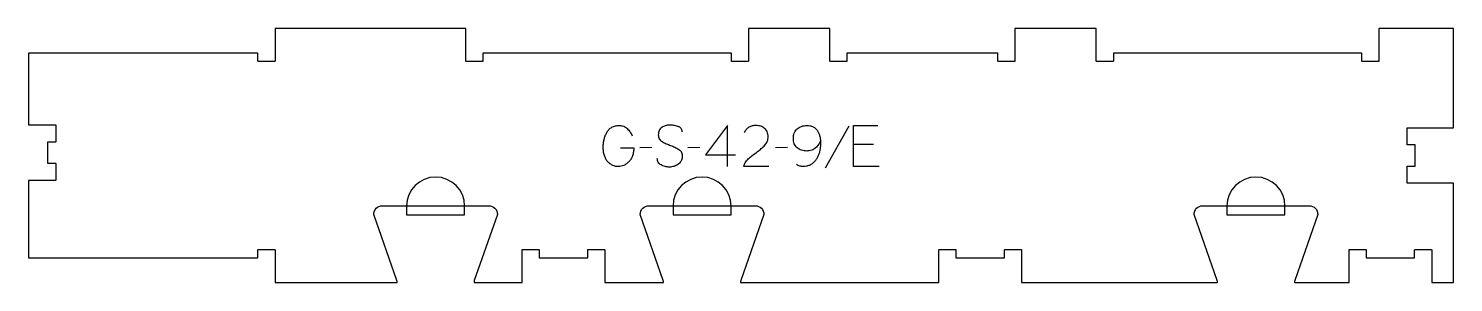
# Model space of a CAD drawing. Extents: x 0 to 1042, y 0 to 186.
import ezdxf

# ---------------------------------------------------------------- set-up
doc = ezdxf.new("R2010")
doc.units = 0
for name, color, linetype in [('1_ANYTOOL_1MMDEEP_LABELS_S', 2, 'CONTINUOUS'), ('4_ANYTOOL_CUTTHROUGH_OUTSI', 5, 'CONTINUOUS'), ('5_ANYTOOL_HALF_MILL_9MM_IN', 3, 'CONTINUOUS')]:
    doc.layers.add(name, color=color, linetype=linetype)

msp = doc.modelspace()

# ---------------------------------------------------------------- linework, layer by layer
at = {"layer": '1_ANYTOOL_1MMDEEP_LABELS_S'}
for p, q in [((599.913182, 114.180964), (582.727467, 83.409536)), ((455.870324, 98.538107), (447.08461, 98.452393)), ((490.927467, 98.538107), (482.141753, 98.452393)), ((555.127467, 98.538107), (546.341753, 98.452393)), ((617.998896, 100.723821), (603.341753, 100.723821)), ((495.213182, 93.309536), (516.98461, 93.309536))]:
    msp.add_line(p, q, dxfattribs=at)
for points in [[(432.98461, 98.452393), (442.756039, 98.409536, -0.031732), (442.487928, 95.402134, -0.048764), (441.743539, 92.484536, -0.050291), (440.633826, 90.174028, -0.060119), (439.048896, 88.166678, -0.036578), (437.316876, 86.680262, -0.050793), (435.357824, 85.52025, -0.051881), (433.404807, 84.852505, -0.053919), (431.356039, 84.609536, -0.055881), (429.320891, 84.81648, -0.055271), (427.381039, 85.466678, -0.05403), (425.455063, 86.625872, -0.038531), (423.770324, 88.123821, -0.067281), (422.222611, 90.234835, -0.049165), (421.198896, 92.655964, -0.047412), (420.525969, 95.859883, -0.028075), (420.341753, 99.138107, -0.03109), (420.50928, 101.829687, -0.031496), (421.011396, 104.479178, -0.031425), (421.862269, 107.107423, -0.02824), (423.020324, 109.616678, -0.064555), (424.549128, 111.768203, -0.078906), (426.614967, 113.393464, -0.076878), (429.238569, 114.368014, -0.050594), (432.041753, 114.652393, -0.039946), (433.701314, 114.519596, -0.052714), (435.304253, 114.084536, -0.053511), (436.68745, 113.369201, -0.05153), (437.891753, 112.380964, -0.040443), (439.931977, 109.957823, -0.04035), (441.556039, 107.238107)], [(478.113182, 110.066678, 0.071867), (477.920068, 111.403285, 0.100684), (477.293539, 112.584536, 0.047558), (476.818985, 113.060986, 0.038563), (476.268985, 113.449714, 0.037928), (475.571797, 113.797182, 0.026634), (474.83461, 114.052393, 0.028461), (471.811277, 114.738376, 0.041577), (468.727467, 114.99525, 0.036938), (467.225107, 114.88411, 0.041531), (465.75961, 114.539893, 0.041583), (464.382233, 113.962684, 0.038125), (463.113182, 113.173821, 0.057611), (462.043029, 112.181917, 0.065808), (461.248896, 110.961321, 0.06469), (460.7714, 109.501767, 0.046778), (460.627467, 107.966678, 0.052235), (460.789823, 106.416836, 0.075448), (461.33461, 104.966678, 0.076671), (462.250702, 103.793626, 0.061023), (463.456039, 102.909536, 0.021951), (466.484893, 101.38219, 0.018213), (469.627467, 100.102393, -0.02405), (472.728952, 98.796931, -0.02981), (475.670324, 97.166678, -0.068439), (476.811626, 96.200748, -0.079282), (477.620324, 94.948821, -0.076308), (478.045324, 93.370139, -0.047772), (478.070324, 91.723821, -0.046243), (477.77709, 90.042862, -0.06359), (477.127467, 88.472036, -0.064671), (476.154643, 87.187847, -0.057073), (474.898896, 86.173821, -0.067522), (471.930588, 84.810911, -0.070793), (468.706039, 84.309536, -0.064027), (465.567024, 84.672051, -0.070447), (462.641753, 85.852393, -0.054374), (461.483336, 86.702026, -0.074742), (460.58461, 87.813107, -0.075199), (460.061603, 89.119485, -0.057737), (459.898896, 90.523821)], [(541.413182, 84.69525), (523.113182, 84.738107, -0.034491), (523.77596, 86.485439, -0.037732), (524.682824, 88.118464, -0.037744), (525.822119, 89.5931, -0.03482), (527.163182, 90.888107, -0.00859), (530.122406, 93.28669, -0.008791), (533.163182, 95.580964, 0.020588), (535.98247, 97.814407, 0.025206), (538.58461, 100.29525, 0.046908), (539.605205, 101.596492, 0.051091), (540.352467, 103.07025, 0.050722), (540.8012, 104.718425, 0.041139), (540.941753, 106.423821, 0.039396), (540.799108, 108.231407, 0.058519), (540.30961, 109.97025, 0.060358), (539.519052, 111.377366, 0.061397), (538.413182, 112.552393, 0.048006), (537.057225, 113.474352, 0.045901), (535.552467, 114.127393, 0.045216), (533.812406, 114.529952, 0.034258), (532.027467, 114.652393, 0.055622), (529.392897, 114.358406, 0.079896), (526.948896, 113.377393, 0.080617), (524.979508, 111.711693, 0.060287), (523.541753, 109.552393)], [(559.413182, 105.266678, -0.040355), (559.572872, 107.242014, -0.055523), (560.104253, 109.14525, -0.056647), (560.973671, 110.750531, -0.055146), (562.177467, 112.123821, -0.049075), (563.65068, 113.227166, -0.04965), (565.311396, 114.02025, -0.048973), (567.218658, 114.504098, -0.037662), (569.18461, 114.652393, -0.043877), (571.595772, 114.440397, -0.070253), (573.882824, 113.693464, -0.073302), (575.649029, 112.479193, -0.068908), (577.006039, 110.816678, -0.035863), (578.028306, 108.830204, -0.03549), (578.757824, 106.718464, -0.035312), (579.201126, 104.426771, -0.03013), (579.341753, 102.09525, -0.014893), (579.301162, 100.732795, -0.010384), (579.191753, 99.373821, -0.008363), (579.040277, 98.09421, -0.015712), (578.827467, 96.823821, -0.031684), (578.264394, 94.432385, -0.036749), (577.381039, 92.141678, -0.036911), (576.213, 90.079266, -0.036445), (574.756039, 88.209536, -0.047628), (573.088877, 86.684811, -0.057034), (571.145324, 85.541678, -0.057024), (568.992358, 84.866707, -0.047505), (566.741753, 84.652393, -0.070437), (564.135915, 85.021317, -0.082548), (561.770324, 86.152393)], [(579.298896, 103.509536, -0.065468), (577.802264, 100.722705, -0.050402), (575.698896, 98.34525, -0.050491), (574.340758, 97.32373, -0.049967), (572.806039, 96.593464, -0.049164), (571.022433, 96.145578, -0.036961), (569.18461, 96.009536, -0.035579), (567.207518, 96.1504, -0.047416), (565.28461, 96.614893, -0.048195), (563.630934, 97.369488, -0.049749), (562.156039, 98.430964, -0.058696), (560.956728, 99.770287, -0.057929), (560.098896, 101.350607, -0.056403), (559.569253, 103.272566, -0.039073), (559.413182, 105.266678)]]:
    msp.add_lwpolyline(points, format="xyb", dxfattribs=at)
for points in [[(511.198896, 84.652393), (511.241753, 114.69525), (495.213182, 93.309536)], [(622.28461, 84.652393), (603.341753, 84.652393), (603.341753, 114.652393), (621.170324, 114.652393)]]:
    msp.add_lwpolyline(points, dxfattribs=at)
at = {"layer": '4_ANYTOOL_CUTTHROUGH_OUTSI'}
msp.add_lwpolyline([(925.83829, 0.000002), (965.822517, 0), (965.822517, 23.749998, -0.414214), (966.072517, 23.999998), (978.072517, 23.999998, -0.414214), (978.322517, 23.749998), (978.322517, 17.999998), (1013.822517, 17.999998), (1013.822517, 23.749998, -0.414214), (1014.072517, 23.999998), (1026.072517, 23.999998, -0.414214), (1026.322517, 23.749998), (1026.322517, 0.000002), (1042.226689, 0.000002), (1042.226689, 72.563314), (1008.470424, 72.563314, -0.414366), (1008.220424, 72.813444), (1008.226689, 84.813464, -0.414061), (1008.476689, 85.063333), (1014.220424, 85.063333), (1014.220424, 100.563333), (1008.476689, 100.563333, -0.414061), (1008.226689, 100.813203), (1008.220424, 112.813222, -0.414366), (1008.470424, 113.063353), (1042.226689, 113.063353), (1042.226689, 185.500002), (987.726698, 185.500002), (987.726698, 161.750002, -0.414214), (987.476698, 161.500002), (975.476698, 161.500002, -0.414214), (975.226698, 161.750002), (975.226698, 167.500002), (793.489879, 167.500002), (793.489879, 161.750002, -0.414214), (793.239879, 161.500002), (781.239879, 161.500002, -0.414214), (780.989879, 161.750002), (780.989879, 185.500002), (721.489879, 185.500002), (721.489879, 161.750002, -0.414214), (721.239879, 161.500002), (709.239879, 161.500002, -0.414214), (708.989879, 161.750002), (708.989879, 167.500002), (598.583879, 167.500002), (598.583879, 161.750002, -0.414214), (598.333879, 161.500002), (586.333879, 161.500002, -0.414214), (586.083879, 161.750002), (586.083879, 185.500002), (526.583879, 185.500002), (526.583879, 161.750002, -0.414214), (526.333879, 161.500002), (514.333879, 161.500002, -0.414214), (514.083879, 161.750002), (514.083879, 167.500002), (332.347061, 167.500002), (332.347061, 161.750002, -0.414214), (332.097061, 161.500002), (320.097061, 161.500002, -0.414214), (319.847061, 161.750002), (319.847061, 185.500002), (180.347061, 185.500002), (180.347061, 161.750002, -0.414214), (180.097061, 161.500002), (168.097061, 161.500002, -0.414214), (167.847061, 161.750002), (167.847061, 167.500002), (0, 167.500002), (0.005773, 115.071639), (19.755801, 115.071639, -0.414366), (20.005801, 114.821508), (19.999535, 102.821488, -0.414061), (19.749535, 102.571619), (14.0058, 102.571619), (14.005737, 87.071619), (19.749471, 87.071619, -0.414061), (19.999471, 86.821749), (20.005736, 74.82173, -0.414366), (19.755736, 74.571599), (0.005714, 74.571599), (0.000733, 18.007195), (63.531828, 18.000002), (167.847061, 18.000002), (167.847061, 23.750002, -0.414214), (168.097061, 24.000002), (180.097061, 24.000002, -0.414214), (180.347061, 23.750002), (180.347061, 0.000002), (269.627415, 0.000002, 0.061784), (269.392421, 1.394872), (252.496888, 49.667415, -0.084368), (252.482853, 49.750002, -0.414214), (258.732853, 56.000002), (336.732853, 56.000002, -0.414214), (342.982853, 49.750002, -0.084368), (342.968817, 49.667415), (326.069704, 1.383807, 0.061178), (325.83829, 0.000002), (360.989886, 0.000003), (360.989886, 23.750005, -0.414214), (361.239886, 24.000005), (373.239886, 24.000005, -0.414214), (373.489886, 23.750005), (373.489886, 18.000005), (408.989886, 18.000005), (408.989886, 23.750005, -0.414214), (409.239886, 24.000005), (421.239886, 24.000005, -0.414214), (421.489886, 23.750005), (421.489886, 0.000002), (464.533415, 0.000002, 0.061784), (464.298421, 1.394872), (447.402888, 49.667415, -0.084368), (447.388853, 49.750002, -0.414214), (453.638853, 56.000002), (531.638853, 56.000002, -0.414214), (537.888853, 49.750002, -0.084368), (537.874817, 49.667415), (520.975704, 1.383807, 0.061178), (520.74429, 0.000002), (665.822517, 0.000001), (665.822517, 23.75, -0.414214), (666.072517, 24), (678.072517, 24, -0.414214), (678.322517, 23.75), (678.322517, 18), (713.822517, 18), (713.822517, 23.75, -0.414214), (714.072517, 24), (726.072517, 24, -0.414214), (726.322517, 23.75), (726.322517, 0.000002), (869.627415, 0.000002, 0.061784), (869.392421, 1.394872), (852.496888, 49.667415, -0.084368), (852.482853, 49.750002, -0.414214), (858.732853, 56.000002), (936.732853, 56.000002, -0.414214), (942.982853, 49.750002, -0.084368), (942.968817, 49.667415), (926.069704, 1.383807, 0.061178)], format="xyb", close=True, dxfattribs=at)
at = {"layer": '5_ANYTOOL_HALF_MILL_9MM_IN'}
for points in [[(318.98285, 55.500002), (318.98285, 55.750002, 1), (276.48285, 55.750002), (276.48285, 49.500002), (318.98285, 49.500002)], [(513.88885, 55.500002), (513.88885, 55.750002, 1), (471.38885, 55.750002), (471.38885, 49.500002), (513.88885, 49.500002)], [(918.98285, 55.500002), (918.98285, 55.750002, 1), (876.48285, 55.750002), (876.48285, 49.500002), (918.98285, 49.500002)]]:
    msp.add_lwpolyline(points, format="xyb", close=True, dxfattribs=at)

doc.saveas('drawing.dxf')
